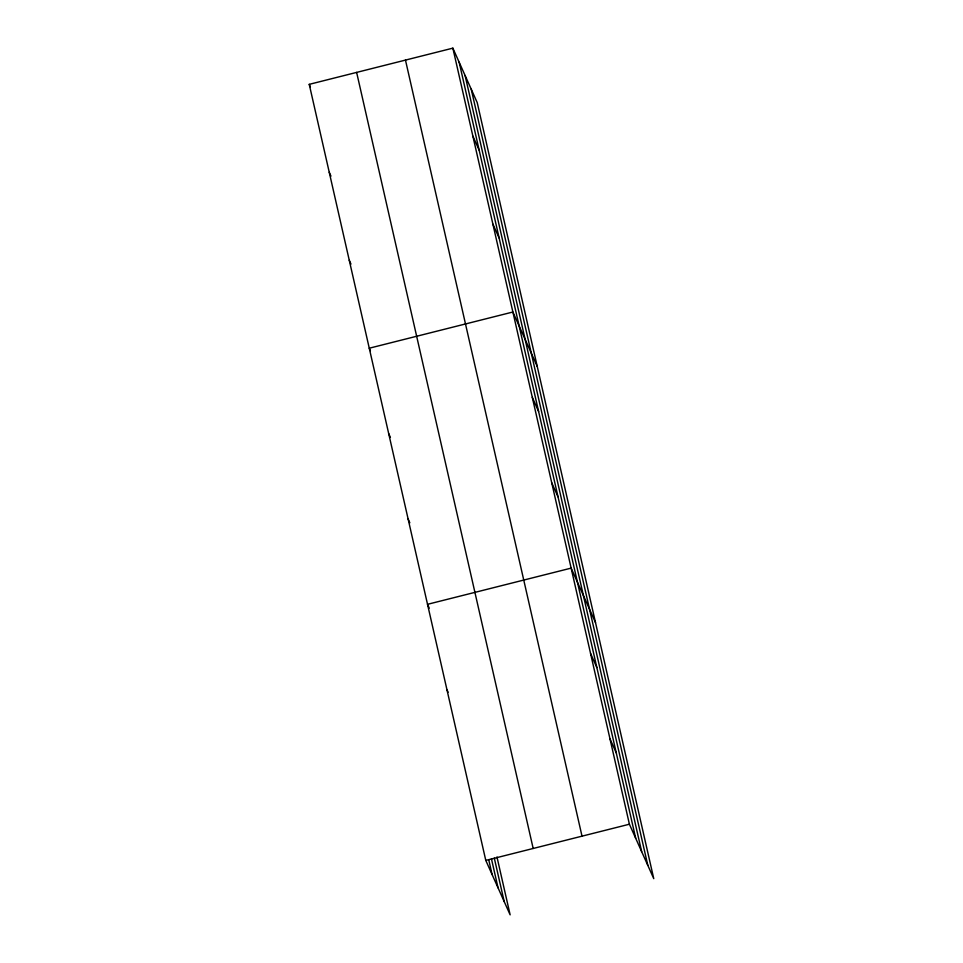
<?xml version="1.0" encoding="UTF-8"?>
<svg xmlns="http://www.w3.org/2000/svg" width="963" height="963" viewBox="0 0 963 963"><rect width="100%" height="100%" fill="white"/><g stroke="black" fill="none" stroke-linecap="round" stroke-linejoin="round"><path stroke-width="1.44" d="M496.968 856.974L510.137 914.85L485.785 860.416L309.243 84.347L452.863 48.15L477.215 102.584L653.757 878.653L629.405 824.22L452.863 48.15M485.785 860.416L629.405 824.22M472.869 136.108L479.177 150.18M492.875 224.066L499.183 238.138M537.234 366.446L512.894 312.012L369.274 348.209L370.418 350.773M532.31 397.382L538.606 411.466M551.727 482.752L558.022 496.836M595.495 622.555L571.143 568.122L427.524 604.319L429.245 608.159M590.572 653.492L596.867 667.564M609.988 738.862L616.284 752.934M309.243 84.347L310.387 86.899M329.25 172.305L330.971 176.145M349.268 260.251L350.977 264.091M388.691 433.579L390.412 437.419M408.107 518.949L409.829 522.789M446.952 689.689L448.096 692.241M471.256 89.27L647.798 865.34M465.117 75.547L641.659 851.617M459.158 62.234L635.7 838.304M405.471 60.091L582.013 836.173M356.635 72.406L533.177 848.475M494.308 858.129L504.179 901.537M491.455 858.876L498.04 887.814M488.795 860.031L492.081 874.5"/></g></svg>
